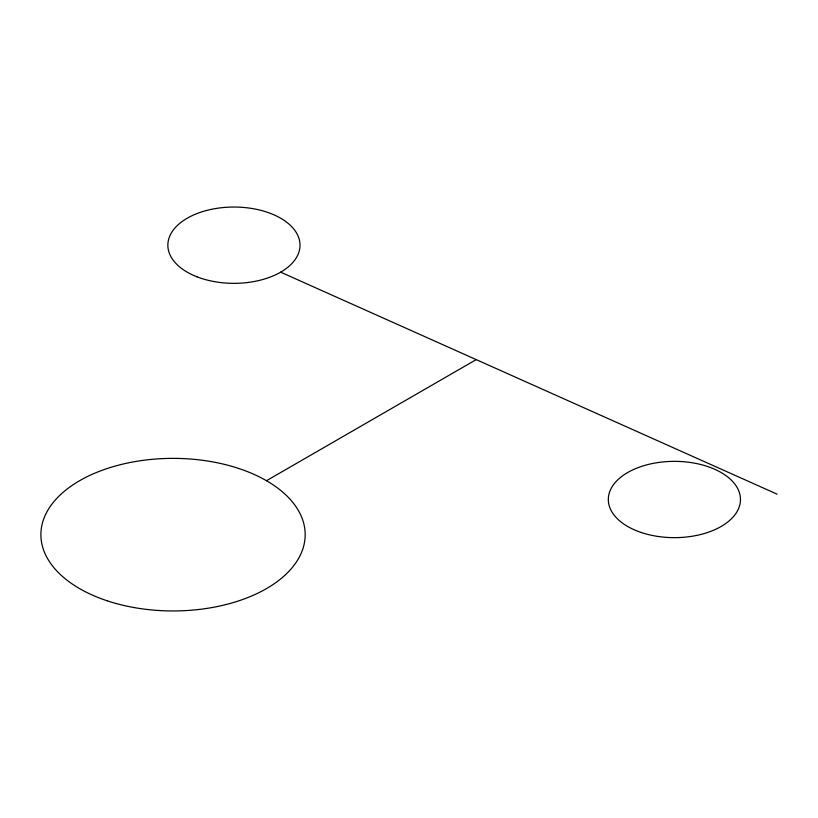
<?xml version="1.0" encoding="UTF-8"?>
<svg xmlns="http://www.w3.org/2000/svg" width="818" height="818" viewBox="0 0 818 818"><rect width="100%" height="100%" fill="white"/><g stroke="black" fill="none" stroke-linecap="round" stroke-linejoin="round"><path stroke-width="1.23" d="M266.474 480.718L476.219 359.613M280.656 272.169L777.1 494.154M106.964 600.729A132.138 76.289 0 0 0 305.175 534.665A132.138 76.289 0 0 0 106.964 468.591A132.138 76.289 0 0 0 106.964 600.729M641.373 532.538A66.064 38.139 0 0 0 740.474 499.501A66.064 38.139 0 0 0 641.373 466.464A66.064 38.139 0 0 0 641.373 532.538M196.903 276.781A66.064 38.139 0 0 0 299.838 247.915A66.064 38.139 0 0 0 205.062 210.88A66.064 38.139 0 0 0 196.903 276.781"/></g></svg>
